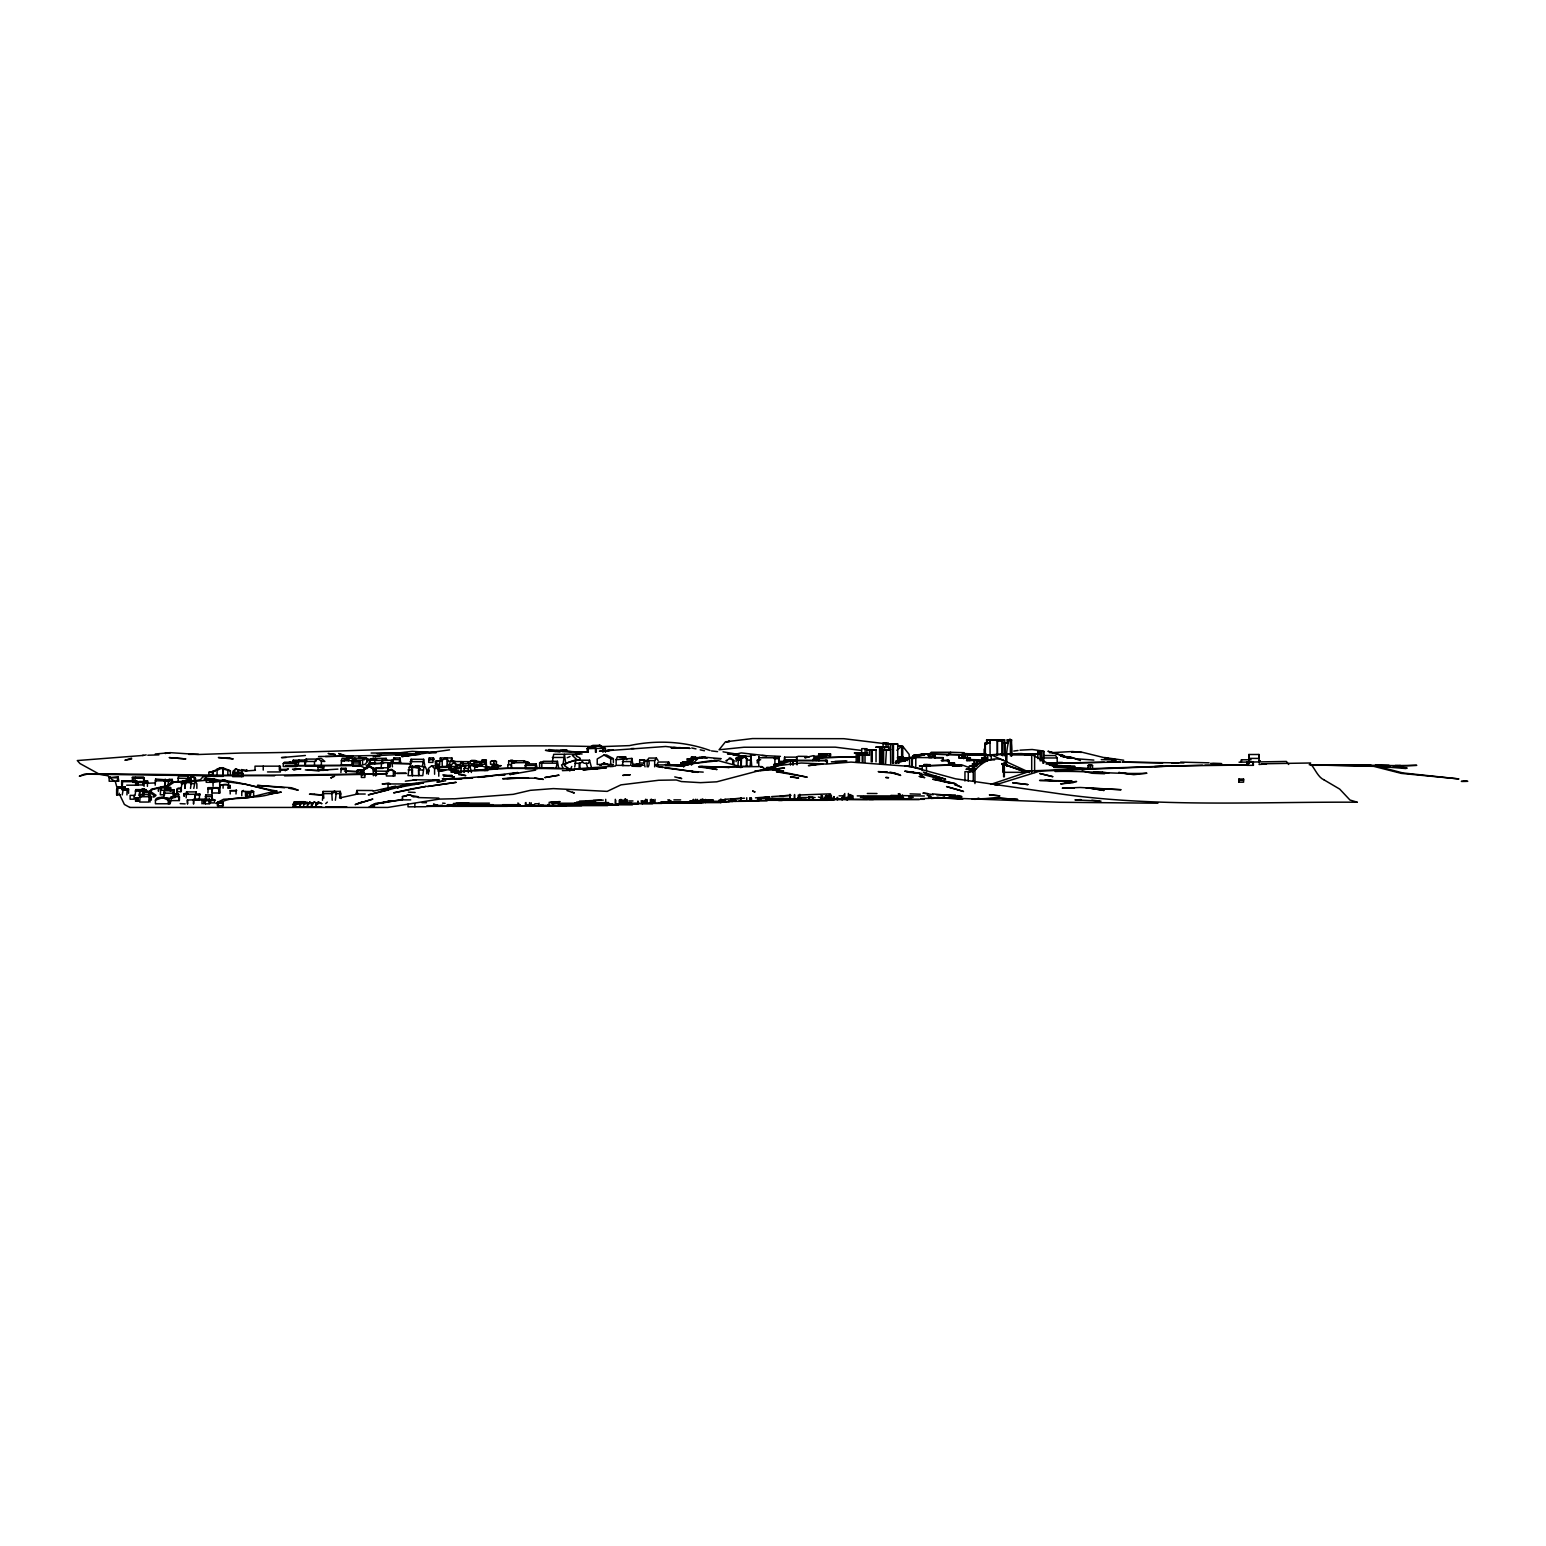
<?xml version="1.0" encoding="UTF-8"?>
<svg xmlns="http://www.w3.org/2000/svg" width="1546" height="1546" viewBox="0 0 1546 1546"><rect width="100%" height="100%" fill="white"/><g stroke="black" fill="none" stroke-linecap="round" stroke-linejoin="round"><path stroke-width="1.5" d="M563.111 764.014L564.445 754.293L553.681 754.332L552.347 761.849M986.715 743.974L986.599 739.819L1003.083 739.742L1002.89 755.859M903.347 759.917L903.424 757.211L898.091 757.211L900.332 759.917M213 781.078L213.058 782.392L221.812 781.097L213 781.078L213.058 786.257M1238.906 779.049L1238.945 782.179L1243.583 782.179L1243.544 779.049L1238.906 779.049L1238.848 782.179M1243.544 779.049L1243.486 780.286L1238.945 780.286M1259.159 763.086L1258.946 754.487L1248.897 754.506L1248.724 763.821M1258.946 754.487L1258.715 758.39M814.201 759.53L814.413 756.265L820.733 756.129M818.588 755.704L818.723 753.752L830.453 753.752L830.589 755.762C825.293 755.936 817.216 751.182 826.588 755.762M830.318 755.704L830.453 753.752M124.994 786.759L124.897 788.093L117.67 788.093L117.767 786.779L124.994 786.759L125.11 788.093M1241.283 762.101L1241.457 759.782L1251.081 759.782M1004.881 763.222C1000.494 762.526 1007.045 764.941 1003.663 763.937L1003.605 776.807M813.428 799.591L808.829 799.591L809.099 796.654M1040.69 760.535L1041.579 751.24L1037.888 751.24M147.392 786.354L147.527 780.865L144.203 780.846L144.049 786.354M122.231 794.934L123.216 789.465L120.086 787.378L116.626 789.291L116.626 794.934L120.375 794.934M180.94 788.228L180.863 791.687L177.21 791.687C174.737 786.798 183.491 786.817 181.017 791.687M134.077 795.32L134.077 799.205L130.115 799.205L130.115 795.359L135.024 795.475L135.893 789.62L146.078 789.639L143.604 790.315L143.778 796.074M123.448 789.929L128.589 789.967L128.434 788.943L122.578 788.866L127.101 788.866L126.946 790.219L122.231 790.219M784.189 760.4L784.595 757.154L796.731 757.154L797.04 764.845M796.325 760.381L796.731 757.154M373.881 771.067L374.248 768.42L382.79 768.401M375.949 770.836L373.34 770.816L376.296 769.966M186.158 797.852L186.525 791.9L196.071 791.9L196.419 794.315M196.071 791.9L195.685 794.277L199.647 793.794L200.033 794.953M168.263 789.774L168.63 787.571L168.263 789.774L164.726 789.774L165.074 787.571L170.562 787.552L171.007 790.953L170.562 789.716L173.964 789.735L174.389 794.779M375.523 771.145L376.103 767.782L388.123 767.782L387.563 771.203L375.523 771.145L375.523 775.744M164.726 794.779L160.32 794.779L160.765 787.61L165.074 787.571L164.726 789.774M170.562 789.716L170.118 790.953L170.562 787.552L160.765 787.61L161.19 790.103M746.699 766.333L746.911 758.815L744.766 756.496L740.998 758.815L740.998 766.333L750.119 766.333L750.931 756.361L738.698 756.342L737.886 766.333M569.836 770.99L571.769 766.468M173.055 796.519L173.5 790.702L164.301 790.702L163.837 798.18L173.055 798.18M741.23 766.333L741.5 758.835L744.766 756.496M168.166 785.213L168.359 779.996L155.605 779.068L155.18 785.213M165.248 785.213L165.461 779.976M207.918 793.001L208.208 787.668L218.701 787.706L219.107 789.368M177.983 781.909L178.505 775.918L188.129 775.937L188.631 778.314L190.815 778.566L190.815 781.909M164.823 785.213L165.248 779.145M188.129 775.937L187.607 781.909L187.665 778.43L192.806 776.363L195.492 778.295L195.492 781.271M372.837 790.508L356.933 790.45L356.102 794.006L365.204 794.026M359.522 763.009L359.928 761.308L353.261 761.308L352.855 766.217L359.522 766.217L359.522 763.009L352.855 762.951M193.366 803.823L193.559 799.185L209.406 799.127L209.734 803.823M348.41 758.216L342.168 758.216L341.376 760.651L344.352 760.671L344.352 758.854L348.855 758.854L348.372 760.709L341.376 760.651L341.376 765.038L353.3 765.038M295.286 803.534L295.769 801.736L302.204 801.756L302.649 803.476M345.686 772.498L345.995 768.304L341.202 768.265L340.893 772.498M211.493 800.557L211.957 794.895L205.715 794.895L205.212 803.823M168.746 780.769L169.132 779.377L172.224 779.397L172.553 780.691L168.746 780.769L168.746 781.774M304.717 765.115L305.161 759.994L298.707 760.072L298.262 765.115M301.721 803.476L302.204 801.756M332.235 800.248L331.772 792.692L335.211 791.397L332.97 792.634M172.224 779.397L171.838 781.774M193.366 800.036L205.212 800.055L205 803.823L208.981 803.823L209.406 799.127M296.465 803.456L296.948 801.756L297.412 803.456M303.828 803.418L304.33 801.698L298.919 801.717L298.436 803.398M736.089 761.618L736.379 757.733L740.495 757.733M439.373 767.415L439.373 764.168L437.537 764.168L437.537 767.415L447.393 767.415L447.741 760.052L446.098 757.946L440.339 757.946L439.18 767.415M344.352 760.671L344.874 758.854M778.894 764.497L779.145 757.83L774.43 757.83M335.366 800.248L336.274 792.712L334.535 791.397L331.559 793.446M339.579 798.045L340.255 791.378L323.133 791.436L322.457 800.248M351.696 765.038L352.469 758.197L347.212 758.216M293.779 806.896L294.262 801.852L299.789 801.814L300.311 803.553M149.382 794.509L148.687 802.045L139.662 802.045L140.357 794.586L149.382 794.509L150.078 802.045M294.977 803.572L295.46 801.988L300.987 801.988L301.528 803.572L300.987 801.988M199.647 793.794L199.241 799.611L195.028 799.611L195.26 794.277L186.158 794.335M293.257 760.188L292.812 761.56L298.262 761.56L298.707 760.188L293.257 760.188L293.624 761.56M390.288 763.048L390.288 766.835L387.93 766.835L387.93 762.951L390.809 762.7L391.602 760.265L381.978 760.284L381.186 766.835M230.199 790.682L236.557 790.624L230.199 790.682L230.199 793.968M144.628 791.204C146.271 788.112 140.357 788.286 141.826 791.204M299.789 801.814L299.248 803.398L298.919 801.717M315.828 761.463L316.64 759.067L306.05 759.105L305.219 765.637L313.703 765.637M241.466 769.599L241.099 770.662L247.109 770.623L241.466 769.599L241.814 770.623M574.726 767.029L575.808 760.207L589.548 760.226L591.364 767.183M374.828 760.361L375.543 758.352L386.133 758.352L385.418 760.439L374.828 760.361L374.828 763.782M236.267 789.813L235.997 793.968M589.548 760.226L588.466 763.318L585.142 763.318M246.394 770.662L246.761 769.637M433.46 757.927L432.841 762.391L428.648 762.391L429.266 757.927L433.46 757.927L434.252 759.666M173.964 789.735L173.519 794.779M222.411 805.795L222.875 801.717L217.87 801.717L217.406 802.992L217.406 805.795L223.339 805.795L222.875 801.717M446.098 757.946L451.896 757.965L450.717 761.25L447.393 761.25M1006.775 766.178C1004.359 755.163 1011.722 717.711 1011.683 755.936M633.048 765.386L631.85 758.41L616.139 759.685L616.139 765.367L623.85 765.367M630.671 765.386L631.85 758.41M332.235 793.6L322.457 793.581M622.362 765.386L623.54 758.487M370.267 760.168L370.847 758.661L376.161 758.719L375.562 760.226L370.267 760.168L370.267 762.854L375.562 762.854M144.242 791.301L143.778 792.48L149.15 792.46L149.614 791.281L144.242 791.301L144.667 792.499M212.44 774.778L212.846 771.415L208.865 772.324L208.865 774.778L213.193 774.778L212.846 771.415M1246.791 762.236L1253.188 761.656L1253.439 765.328L1246.791 765.328L1246.791 762.236L1253.439 762.236M1253.188 761.656L1252.936 765.328M418.695 769.715L418.695 775.628L418.541 769.985L419.913 768.497L417.497 765.695L411.526 768.459L412.511 775.628M616.139 759.685L617.356 756.806L625.589 756.767L623.927 759.511M205.212 800.055C198.893 800.171 205.657 799.166 203.338 803.823M482.275 766.043L474.699 766.777L474.699 770.584L487.724 770.584L486.333 764.284L476.091 764.265L474.699 766.777L477.308 766.816L481.057 764.265L482.275 766.043L479.685 764.265L477.308 766.816M425.479 767.241L417.497 765.695L409.246 767.241L408.028 775.628L422.773 775.628L423.913 767.299L425.479 767.241L426.696 770.024L426.696 773.754M364.199 759.975L363.407 758.197L354.962 758.197L354.131 760.13L362.576 760.13L363.407 758.197L366.731 758.274L366.731 761.888M399.216 762.68L399.95 757.965L393.998 757.907L393.244 759.55L393.244 762.68L400.685 762.68L399.95 757.965M410.057 767.222L411.101 759.279L423.623 759.299L424.744 765.347M448.746 768.42L450.176 761.502L461.442 761.579L462.872 764.632M422.56 765.367L423.623 759.299M461.442 761.579L460.032 764.555L456.07 764.69L453.674 762.642L451.432 764.69L451.432 768.401M468.322 761.656L467.336 763.724L461.365 763.627L462.331 761.637L468.322 761.656L469.308 767.454M690.154 760.033L690.907 758.468L691.738 759.917M668.664 762.004L667.234 764.922L656.799 764.941L658.229 762.043L668.664 762.004L670.056 764.806M335.366 793.6L339.579 793.62M460.437 768.227L461.21 766.681L460.94 772.498M456.592 768.42L464.167 765.579L469.829 765.618L468.303 768.478L464.071 768.459L465.597 766.719L464.167 765.579L458.138 765.541L456.592 768.42L461.056 768.381M193.791 788.402L195.221 780.923L182.525 780.943L181.095 788.402M484.942 770.584L486.333 764.284M185.945 780.305L184.824 788.402L185.945 780.305L191.627 780.305L190.506 783.667L193.791 783.687M447.644 766.661L454.93 766.507L453.558 769.038L449.847 768.98M190.506 788.402L191.627 780.305M232.654 773.734L233.427 772.343L242.316 772.382L243.109 776.633L232.654 776.633L232.654 773.734L243.109 773.444M436.03 767.106L450.253 767.106L448.746 769.811L437.905 769.811M412.376 775.628L412.511 769.695M242.316 772.382L241.543 776.633M1003.083 743.124L1008.301 743.143L1004.745 743.182L1004.765 755.202M647.136 766.855L647.136 760.593L648.856 758.042L656.374 758.062L658.113 760.555M1309.926 763.975C1313.52 765.115 1317.289 777.155 1323.878 779.764M654.673 766.855L654.673 760.593L656.374 758.062M891.675 744.496L843.826 738.698L752.419 738.563L725.48 741.809L719.064 749.771L743.974 747.24L835.323 747.162L861.354 750.428M964.627 753.559L976.434 754.1M535.013 768.652L536.133 763.859L537.274 768.652L525.234 768.652L525.234 765.444L526.355 763.879L536.133 763.859M556.116 768.072L557.449 761.308L558.647 768.072M219.339 803.108C235.591 793.774 260.23 801.099 277.198 791.108C256.559 787.726 236.828 780.517 215.512 780.054M568.387 768.691L541.796 768.188L541.815 763.125L543.187 761.289L557.449 761.308M117.187 781.232L118.018 776.71L118.849 781.232L109.167 781.232L109.167 777.735L118.018 776.71M135.662 781.464L122.192 781.445L135.662 781.464L135.662 785.194M458.002 773.193L458.408 770.41L458.776 773.193L455.123 773.193L455.123 770.894L458.408 770.41M539.612 762.932L543.38 761.946L539.612 762.932L539.612 768.072L553.739 768.072M648.257 766.855C652.257 758.139 641.764 758.236 645.049 766.855M1038.97 751.221L1038.97 754.293L1038.912 751.221L1041.579 751.24L1038.912 754.293L1012.07 753.888L1040.149 753.772L1040.149 760.903M139.546 795.572L139.99 790.315L138.985 795.572M283.266 763.492L284.483 762.217L296.542 762.217L296.542 766.507L283.266 766.507L283.266 763.492L295.325 763.492L296.542 762.217M485.135 763.241L485.792 759.898L486.449 763.241M691.333 765.135L699.352 757.134L705.208 757.096M690.791 761.772L688.047 764.806L690.038 764.246L690.038 762.159L686.405 762.159L686.269 764.748M947.041 755.723L950.577 752.264L964.182 752.689L961.013 754.989M523.746 760.729L525.833 762.661L528.925 762.584L523.746 760.729L516.499 760.825L514.567 762.719L511.475 762.796L511.475 767.956L511.34 764.69L507.822 764.69L507.822 767.956M686.926 762.371L685.632 762.816L689.052 761.946L689.091 759.608L693.052 759.588L690.811 761.772L684.627 761.753L689.091 761.734M695.507 757.269L693.748 758.989L695.507 758.931L695.507 757.269L691.391 757.211L691.391 758.893L687.197 758.931L687.216 763.473M927.832 755.627L931.272 752.264L950.577 752.264M233.272 774.044L233.272 771.145L235.552 768.922L239.804 770.488L235.552 768.922M693.632 759.028L689.787 758.97M250.336 795.765L251.438 790.489L253.621 791.494L253.621 795.765M481.656 763.241L482.313 759.936L485.792 759.898M293.102 804.152L299.248 802.992L293.102 804.152L293.102 806.896L321.742 806.915M325.723 803.591L327.346 802.123M412.453 765.695L409.246 767.241M948.336 754.989L950.925 752.709M303.75 806.915L303.673 803.688L305.451 802.2L309.084 803.669L305.451 802.2M1003.025 739.761L1001.808 740.766L989.981 739.858L990.097 742.872L985.111 742.911L984.821 758.912M314.128 802.026L317.761 803.669L314.128 802.026L312.176 803.707L312.176 806.915M317.896 758.526L314.495 761.405L314.495 765.637L321.375 765.637L321.375 761.27L317.896 758.526L321.375 758.448L324.834 761.444L321.375 761.27M213.831 779.474L216.343 779.551L209.386 779.435L214.372 779.01M896.893 750.312L901.647 746.312L901.647 757.965M977.265 765.405L977.265 760.883L987.024 760.883L987.024 759.608L981.903 760.98L970.714 770.333L974.946 770.352C982.135 762.081 992.088 756.226 1003.47 760.168M138.985 791.204L143.585 790.335M316.35 806.915L316.35 803.591L318.244 802.045L321.742 803.611L318.244 802.045M307.325 802.161L305.49 803.669L301.702 802.335L299.963 803.688L299.963 806.915L300.098 803.166L295.827 804.21L295.827 806.915M442.311 767.415L442.117 760.072L447.238 757.946M438.774 776.189L438.774 768.439L435.759 765.85L431.585 765.85L428.397 768.439L428.397 774.237M733.828 764.497L733.828 760.787L730.698 758.062L725.905 760.748L727.007 760.961M363.291 772.942L365.204 773.734L361.474 773.812L361.358 777.445L364.856 777.445L364.972 773.812M309.625 802.123L313.258 803.669L309.625 802.123L307.712 803.63L307.712 806.915M332.719 792.808L334.535 791.397L332.68 792.654M470.158 761.347L476.69 761.057L470.158 761.347L470.158 763.801L474.139 763.801M974.328 770.952L968.917 771.667L973.265 771.686L974.946 769.251L974.946 783.59M820.25 756.149C833.062 757.869 807.514 758.255 820.482 756.149L826.511 756.245M143.256 784.943L143.739 777.406L132.357 777.406L132.357 780.769M206.217 779.532L212.826 779.01L213.387 782.295L206.217 782.295L206.217 779.532L212.826 779.01M301.644 803.688L303.576 802.316L305.354 803.688L303.673 803.688M1004.881 762.932L1003.663 764.226L1005.093 764.362M134.367 782.469L135.488 777.406L143.739 777.406M144.203 780.846L144.377 782.353L144.222 777.754L134.367 778.198M288 763.048L290.358 762.023L292.02 763.028M288.928 763.028L290.358 762.023M363.155 769.695L368.296 766.159L374.886 769.676L369.919 766.178L363.155 769.695L363.155 773.734M188.709 778.237L192.806 776.363M386.384 771.763L391.66 769.328L395.022 771.898L395.022 775.976L386.384 775.976L386.384 771.763L388.046 771.763M760.864 767.202L762.796 767.048L764.439 769.367M362.924 774.198L364.972 774.643L361.358 774.778L363.059 774.121M435.431 764.652L435.431 761.405L440.262 760.69M177.017 793.195C172.089 796.731 177.539 791.108 178.718 794.47L178.718 797.775M178.718 794.47L176.843 793.272L174.795 794.47M158.484 788.789C164.61 786.141 156.687 788.151 158.484 791.32M587.248 752.245L587.248 748.65L592.814 745.404L600.003 745.365L605.414 748.496L605.414 752.245M978.85 798.103L975.507 799.089M613.395 762.526L613.395 758.661L606.65 754.989L603.945 755.047L597.22 758.951L597.22 764.458L613.395 764.458M241.756 795.765L241.756 791.455L243.553 790.431M288.445 768.749L285.102 770.662L287.73 769.309L279.691 769.502M221.02 781.464C223.861 776.092 234.625 787.049 224.054 779.744L219.706 782.353L219.667 786.238M603.81 763.048L609.259 765.019L603.81 763.048L599.887 765.251L601.355 765.173M137.71 797.949L137.71 801.253L135.546 801.253L135.546 797.987L138.212 797.659L138.212 801.253M493.155 761.424L496.44 761.482L496.44 764.265L490.546 764.265L490.546 761.424L494.681 760.593M450.157 770.43L456.495 769.522L456.495 773.039M363.523 772.749L361.474 773.812M1007.219 743.104L1007.219 739.896L1011.683 739.993M116.626 789.291L120.395 787.397L123.448 789.446L120.395 787.397M216.962 769.27L219.918 767.782L223.184 769.096L223.184 776.363L212.71 776.363L212.71 771.609L217.078 769.29L217.078 776.363M332.661 776.981L330.747 778.005L334.574 776.305M906.884 758.294L908.004 758.332L904.468 758.294L904.468 761.289L902.593 761.212L905.299 761.212M246.085 793.349L249.853 793.349L249.853 796.577L246.085 796.577L246.085 793.349L249.853 793.349M247.862 793.349L248.848 792.847M995.837 784.44L998.272 784.382L994.31 784.46L996.822 783.957M387.93 762.951L390.809 762.7M1088.094 768.13L1088.094 765.521L1091.07 765.135L1092.539 765.521L1092.539 768.13M460.437 766.719L465.597 765.579M680.897 766.256L680.897 762.912L684.975 762.854L682.714 762.004M898.439 761.173L899.559 761.115L896.042 761.134L896.042 763.28M683.351 762.004L680.897 762.912M135.546 797.987L138.212 797.659M579.19 768.903L579.19 763.28L582.977 762.023M217.174 770.295L222.663 767.705L230.373 770.797L230.373 774.507M437.905 771.067L445.673 770.198L439.431 771.377M945.147 797.446L941.553 798.045L944.181 796.789M169.287 803.765L169.287 800.673L170.814 800.673L170.176 803.765L155.431 803.765L155.431 800.171C156.243 794.489 173.384 799.108 168.224 800.19L161.847 797.234M990.097 756.245L989.981 739.858L1002.89 739.819M372.103 805.002L375.697 803.379L402.308 799.862M163.625 797.253L155.431 800.171M508.673 761.019L514.605 760.903L508.673 761.019L508.673 764.555M567.189 757.753L570.049 756.516M898.091 757.211L903.424 757.211M997.383 740.766L997.383 755.182L997.383 740.766L1001.808 740.766L1001.808 755.182M472.535 778.198L442.311 778.817L461.79 778.855M976.009 754.699L985.362 754.506L985.362 742.872L987.392 742.776L987.392 739.819M881.954 750.254L890.689 749.597L880.621 749.655L880.621 763.666L880.389 746.911L888.718 746.95L888.718 749.597M788.344 761.482L788.344 760.477L770.584 767.55L766.642 767.57L766.642 769.56M415.082 783.957L416.28 783.474M388.046 790.238L388.046 783.957L390.326 783.957M397.747 787.88L404.376 785.213L397.457 787.61L423.507 782.894L414.193 784.421M214.43 800.248L214.43 802.915L210.7 802.915L210.7 800.229L215.242 800.132L212.614 799.475M477.637 761.56L474.255 762.893L484.053 761.56L485.521 762.526L477.637 761.56L484.053 761.56M357.532 803.669L355.136 804.596L372.837 799.089L357.532 803.669L361.822 802.007M516.499 760.825L511.475 762.796L528.925 762.584M603.056 748.515L605.414 748.496L596.273 748.399L593.239 746.95L587.248 748.65L600.003 745.365L602.94 748.457L602.94 752.245M187.684 793.716L184.051 793.697L188.052 793.697L184.051 793.697L184.051 796.248M913.879 757.869L908.449 758.506L924.064 754.081L924.064 755.24M766.487 769.116L769.753 767.879M213.425 799.398L210.7 800.229M219.261 789.059L218.701 787.706L215.551 787.687L219.261 789.059L219.261 793.001L211.783 793.001L211.783 788.962L216.015 787.648M410.714 799.862L402.424 799.862L402.424 796.557L410.134 794.76L413.169 796.866L418.483 796.789L407.294 794.779M492.266 765.753L500.923 765.695L492.266 765.753L492.266 768.517M990.097 742.872L987.295 742.814L987.295 739.819L990.213 739.761M691.391 757.211L707.024 758.255M558.067 803.031L557.004 803.591L558.473 803.843M588.369 752.129L561.932 751.414L588.33 752.11L588.079 748.65L593.239 746.95M733.809 754.622L741.23 752.921L766.565 755.781M882.921 746.853L875.654 747.24L880.389 746.911M905.415 760.671L900.023 761.25L907.347 758.912L907.347 760.632M908.932 759.202L896.757 763.125M972.473 769.328L975.7 769.058L965.979 769.29L972.473 769.328L972.473 771.667M241.756 791.455L250.336 791.533M895.057 762.893L898.883 761.676L898.883 763.338M131.623 758.178L124.917 760.284L131.623 759.028M375.465 804.171L377.611 803.514M996.049 784.692L1039.975 771.087L1175.25 765.927L1246.54 765.019M344.352 758.854L348.855 758.854M724.185 800.132L722.678 800.055M912.758 758.023L926.479 754.081L962.733 754.796L962.733 757.753L958.81 757.791L958.81 754.95M1089.543 765.096L1088.094 765.521L1092.539 765.521L1089.543 765.096L1091.07 765.135M773.638 767.512L792.576 760.052L797.06 761.019L784.498 760.303L784.498 761.444L779.551 761.598L785.677 761.579L780.749 762.101L780.749 764.246L774.217 764.265L774.217 767.57L766.642 767.57M990.773 784.382L1029.926 771.222M364.779 767.918L367.755 767.125L364.779 769.174L364.779 767.918L367.967 767.125M340.313 797.794L355.851 794.412M394.829 786.721L381.186 790.335L407.487 784.247L438.813 780.092M386.461 790.335L368.277 794.876L403.197 786.083M587.248 748.65L600.003 745.365M941.553 798.045L962.829 798.973L936.779 797.523L1059.648 802.258L1157.896 803.205M443.2 766.526L439.586 767.454L445.615 766.526M374.403 769.676L370.654 767.164L373.668 768.033M964.955 754.583C965.342 761.386 963.061 751.704 967.796 754.506L986.696 754.448M983.372 760.787L977.265 760.883M813.409 755.646L804.809 757.753L809.118 756.999M370.441 805.698L377.282 804.036M381.862 802.915L391.003 800.693L373.301 804.732L377.707 803.881M301.644 803.166L295.827 804.21M389.611 764.13L387.988 763.917L389.611 764.13L389.611 766.835M373.069 791.185L395.776 786.122M976.55 766.41L969.187 766.275L974.985 766.178M233.272 771.145L235.05 770.778M318.07 767.029L323.752 766.971L323.752 770.333L318.07 770.333L318.07 767.029L321.761 766.507M831.342 761.792L845.933 761.521M223.03 785.059C215.107 786.624 232.364 781.078 228.054 788.189M402.714 756.419L449.557 749.868M373.069 756.96L381.186 755.356L416.106 753.888M442.639 781.001L436.9 782.121L445.75 780.749M382.133 803.05L402.946 799.263M378.326 755.897L381.186 755.356L325.491 756.535M405.342 781.174L416.338 779.802L439.296 780.034M896.042 761.134L898.728 760.651M268.83 794.315L281.275 792.112L271.458 793.6M212.71 771.609L215.338 771.164M1005.093 764.072L1003.006 764.226L1003.006 772.324L1026.447 772.324L1004.359 764.091L1001.731 764.458M613.318 750.061L599.462 751.221L665.669 746.486L677.399 747.8L671.293 748.013M1101.254 759.608L1113.197 759.917M658.113 764.594L655.137 765.077L657.514 765.077M299.19 768.845L293.45 769.753L300.871 768.864L292.503 769.212M972.473 768.671L972.473 763.84L979.488 763.376M1161.568 766.333L1162.747 766.256L1092.732 768.594L1061.039 767.009L1066.508 766.623M929.513 797.234L931.175 796.982M179.394 800.577L179.394 796.77L178.969 800.577L171.046 800.577L171.49 796.692M402.714 756.129L416.338 754.1L401.747 756.554L419.681 754.371M142.367 755.453L146.194 754.892M757.289 763.106L757.289 760.245L760.671 759.743M964.762 754.622L985.111 754.603M588.214 769.232L582.958 769.966L606.399 767.86L590.495 769.058M639.658 760.13L644.759 760.13L639.658 760.13L639.658 763.048L643.909 763.048L643.909 760.11M1013.751 751.066L1018.06 750.467M442.117 760.072L442.311 761.231L439.18 761.231M816.056 764.652L808.403 765.618L822.743 764.111M826.221 798.374L822.279 798.741M969.149 767.512L961.38 764.748L919.368 765.927L930.016 765.734L930.016 764.613L923.948 764.613L923.948 765.792M605.433 750.892L609.974 750.351L607.114 750.486M772.807 798.586L768.459 798.973M223.184 769.096L230.373 770.797M760.342 770.758L784.498 768.033L754.854 770.952M825.835 798.47L820.482 798.644M1060.981 766.545L1070.025 766.468M455.297 778.952L504.788 774.585M588.079 748.65L596.273 748.399L596.273 752.245M726.581 741.964L729.441 741.694L728.92 740.843M535.631 770.121L509.813 774.585L517.697 772.536L478.255 777.329L491.667 776.053M406.115 796.171L402.424 796.557M377.282 753.752L406.192 752.728M211.783 788.962L212.189 793.001M498.392 775.416L505.098 774.778M362.054 773.232L362.054 769.966L363.948 769.947L363.948 773.232L357.281 773.232L357.281 770.275L362.228 769.966L362.228 773.232M155.276 753.984L170.35 752.67L198.313 754.506L242.336 752.999C358.923 752.361 475.472 743.375 592.331 746.544M453.326 803.495L468.902 803.147M151.315 796.731L148.261 794.76L151.315 796.731L151.315 800.152M790.45 765.115L790.45 760.516L827.323 760.439L827.323 763.357M594.398 801.64L579.479 802.045M768.884 796.905L759.743 798.18L788.653 798.548M636.276 764.246L638.904 764.033L633.647 764.323M389.553 783.32L382.152 783.938L388.606 783.416M615.482 766.024L566.938 769.483M769.676 796.75L755.453 797.852M689.052 761.946L689.787 759.569L693.632 759.55M595.539 801.62L576.503 802.2M771.667 796.596L790.006 795.378M1001.731 763.55L1023.471 771.435M245.176 771.029L255.457 770.275M448.842 806.297L426.619 806.355L442.639 805.253M129.883 807.437L387.814 807.437L439.335 799.089L452.765 798.78A4.87 4.851 -90 0 1 454.002 798.857L513.233 794.335L530.336 790.335L553.352 788.595L607.172 791.378L620.951 784.866L658.654 780.266L676.278 779.976L681.342 781.561L700.531 782.663L716.764 781.812L778.334 765.599L801.215 763.009L826.163 764.072L850.996 762.081L910.304 766.449L955.544 778.817L1059.512 793.794C1157.954 807.746 1258.038 801.659 1357.349 802.219L1349.987 800.036L1339.706 789.098L1324.014 779.86M974.56 760.516C974.482 767.666 972.492 757.424 977.961 760.477L966.598 760.516L967.081 757.714L970.366 757.714L970.366 760.439L966.598 760.516M931.04 798.49L942.983 797.678L920.759 798.702M824.443 753.752L826.878 754.854L824.578 753.752L818.858 755.781L818.723 753.752M363.948 769.947L357.281 770.275M395.602 755.182L411.081 754.216L402.231 753.965L418.85 754.332M460.418 804.848L459.104 804.674M724.61 799.301L744.554 798.18M404.859 752.689L396.259 753.211L412.28 751.356L428.049 752.284L415.623 752.052M337.917 769.116L324.776 769.966L327.636 770.333L320.003 769.29M689.787 761.888L686.54 762.043M506.933 778.585L524.384 778.005L502.643 778.72L518.896 777.87L512.441 778.102M1259.024 764.478L1266.445 764.014M642.498 765.135L631.483 765.753L643.213 765.251M854.552 753.134C870.881 752.709 845.411 753.443 858.165 752.767L858.165 762.391M779.319 764.613L783.03 764.188L774.217 764.265M985.208 759.53L985.208 755.008L1021.172 753.559L1031.704 754.506L1055.126 767.28M730.968 798.992L740.573 798.451M305.412 755.492L281.507 757.598L286.165 757.482M387.176 773.58L365.107 774.314M827.323 760.439L825.062 760.574L826.646 760.593L826.646 763.357M560.038 750.583L566.938 750.216L556.077 750.602M444.746 757.946L447.741 760.052M191.994 781.522L210.778 779.899M687.236 758.931L688.704 758.854M954.539 765.83L952.336 765.946L954.017 766.024L954.017 763.144L948.529 763.202L948.529 760.497L946.828 760.477L949.089 760.477L949.089 763.164L954.539 763.144L954.539 765.83L959.95 765.85L955.757 766.024M559.478 801.659L551.864 802.142L554.57 802.818M780.344 795.939L791.011 795.378M560.193 750.564L566.938 750.216M184.051 781.754L174.099 782.199L169.036 785.6L152.107 789.6L150.87 791.745L156.011 795.262L154.542 796.808L152.957 796.944L154.194 795.417L149.034 792.19L151.257 789.252L167.335 785.6L171.645 781.87L194.139 780.904L200.458 779.706L202.661 777.058L207.976 775.802L87.117 774.179L79.348 776.169L84.489 774.121L112.916 773.908L274.589 775.802M632.681 765.231L642.247 764.748M712.725 800.055L689.613 800.944M985.189 749.076L984.145 749.134L984.145 756.226M683.641 767.087L683.641 764.806L688.047 764.806M550.357 802.045L560.096 801.64M603.288 800.113L579.479 801.099M591.674 803.147L574.783 803.34M769.348 799.185L772.826 799.243M1080.983 799.611L1074.953 799.9L1099.09 801.002M1003.354 754.332L1006.755 754.177L1006.775 761.965M333.878 791.397L336.274 792.712M974.54 799.34L997.982 798.065L1017.577 799.437L997.982 798.065L972.163 799.147M143.488 755.414L77.3 760.555L79.967 763.55L99.35 774.198L107.853 775.802L111.061 778.72M147.817 755.221L158.89 754.873M610.303 766.487L613.163 766.487M562.396 770.642L574.358 770.121L566.706 769.096M435.759 768.304L437.847 768.207L439.122 770.488M830.492 793.832L798.316 795.05L798.277 798.799M985.208 755.008L1018.563 753.694L1034.622 755.279L1034.622 772.498M135.082 790.992L139.546 790.818M590.591 803.166L574.107 803.495M671.408 747.858L680.491 747.588M797.871 756.303L807.205 756.4M641.049 765.966L632.932 766.275L640.585 766.449M1250.907 762.043L1286.407 761.444L1288.688 764.478M866.823 752.747L867.074 748.728L861.74 748.65L861.663 752.786L867.48 752.747L867.48 755.24L863.828 755.26L863.828 752.805L867.48 752.747M145.247 783.32L155.044 782.952M834.937 761.386L846.879 760.941M770.584 767.55L775.512 767.473M690.695 800.983L713.402 800.036M141.981 789.175L144.628 789.272M593.258 800.422L601.143 800.132M426.619 806.355L441.673 806.065M320.37 766.545L323.752 766.971M494.913 764.864L497.986 764.768M1043.724 763.222L1043.724 751.221L1042.874 763.222M452.456 772.266L507.185 768.246L541.796 768.188M775.512 764.69L780.363 764.671L774.16 764.497M433.073 780.15L437.847 779.996M718.948 800.21L723.103 800.055M219.918 767.782L222.663 767.705M780.749 762.101L785.677 762.062M1001.325 754.39L1004.127 754.293M450.93 772.13L497.368 768.555L486.352 767.145M1038.564 751.24L1039.569 751.221M857.991 756.728L814.336 757.907L857.489 756.767M1000.146 754.409L1002.214 754.351M961.805 766.275L958.037 764.941L926.402 765.734L930.016 765.734M1062.141 766.526L1070.334 766.468M1261.42 763.801L1310.66 762.99M1005.209 764.999L1026.447 771.802M599.906 746.679L629.473 745.616C655.427 740.012 684.047 741.017 710.02 750.486M744.863 756.593L745.945 756.574M859.074 762.294L859.074 755.279L862.977 755.221L862.977 762.255M386.829 773.734L214.933 775.86L206.971 776.788L204.13 779.126L213.193 779.957M381.901 763.318L368.624 763.763L370.827 759.453L365.262 759.028M1046.99 763.144L1120.193 762.101M406.849 752.979L371.156 753.037M603.945 755.047L610.689 758.719L613.395 758.661M285.102 769.966L279.362 770.101L279.324 766.159M909.57 766.487L909.57 757.521L915.792 757.598L915.792 766.526M783.03 764.188L779.319 764.207M187.414 803.823L187.414 799.997L193.733 799.862L193.733 803.823M886.36 743.955L893.202 743.877M880.621 749.655L883.616 749.636L883.616 763.801M284.522 775.86L362.981 774.391M177.983 778.179L190.815 778.566M994.31 784.46L998.272 784.382M510.567 760.226L512.596 760.188M692.801 759.608L692.801 761.753L690.038 762.159M1202.556 765.212L1154.649 766.545M219.01 803.302L215.783 803.36L223.513 799.263L247.824 797.91L273.951 791.359L245.969 784.363L215.223 780.131M188.747 754.39L198.39 754.293M885.317 742.93L885.317 744.013L897.724 744.051L897.724 760.903M964.743 757.289L963.989 757.308M948.529 760.497L941.417 760.574M740.032 766.623L724.726 766.893L729.268 767.512L699.623 766.256M405.844 773.213L394.752 773.309M1024.051 771.106L1087.379 768.845L1053.696 767.396M418.019 797.562L438.813 798.103M936.528 794.837L955.428 794.973M645.049 760.845L648.257 760.787M301.702 802.335L303.576 802.316M316.35 803.591L318.205 803.572M318.553 756.516L352.99 756.052M565.507 754.177L582.108 753.965M859.074 755.279L869.47 755.221L869.47 749.829L871.229 749.81L871.229 761.811M714.117 758.777L721.132 758.68L702.135 756.98M928.76 756.091L935.311 757.637L935.311 756.071L928.76 756.091L928.76 757.579L931.716 757.637M932.373 756.11L935.311 756.071M737.886 760.226L741.23 760.168M746.699 760.091L750.119 760.052M904.468 758.294L910.053 758.294M443.586 775.667L452.205 775.532L443.586 775.628L454.35 776.942L442.871 774.855M1053.87 767.029L1060.672 766.275L1049.367 765.212M1022.08 771.222L1029.887 771.183M685.284 765.135L665.437 764.574L680.491 765.985M783.667 798.528L765.695 799.089M458.312 804.867L466.042 804.925M867.48 755.24L869.47 755.221M793.697 760.381L788.247 760.439L797.176 760.361L785.02 760.477L784.595 757.154M1068.595 766.623L1075.088 766.43L1049.599 764.961M164.726 788.711L168.263 788.673M205 800.693L208.981 800.654M1035.743 753.752L1040.149 753.772M448.746 764.71L451.432 764.69M948.529 763.202L954.017 763.144M1398.647 765.657L1340.266 764.845L1376.404 766.024L1402.744 772.923L1458.922 778.933L1401.43 773.406L1373.718 766.352L1312.825 764.941M163.973 781.02L168.804 780.981L168.359 779.996M139.662 796.77L148.687 796.692M489.444 803.147L456.128 803.166M912.952 758.526L912.952 755.82L918.459 755.26L913.763 755.221L913.763 758.584M962.733 757.753L970.366 757.714M958.81 757.791L969.381 757.733L969.381 760.477M1120.309 762.139L1107.322 762.101M1209.069 762.816L1180.622 762.12M1247.989 765.231L1204.914 765.212M396.878 773.483L406.482 773.425M250.742 791.513L253.621 791.494M897.724 744.051L893.453 744.07L893.453 763.318M876.041 761.811L876.041 749.791L872.253 749.81L872.253 761.811M854.552 752.844L858.764 753.115M912.952 757.83L905.299 757.849L910.053 757.888M904.468 760.555L896.796 760.593L901.569 760.748M417.497 765.695L418.579 765.695M590.823 768.922L597.104 768.903M1312.67 765.289L1371.012 765.154L1336.44 765.154M230.354 785.542L228.306 785.542L228.306 788.189L230.354 788.189L230.141 785.542M207.918 788.943L212.189 788.924M1074.238 788.131L1062.276 788.189L1080.21 787.474L1121.082 789.716L1086.181 788.074M986.425 757.946L981.942 757.965L981.942 762.12M435.431 761.405L439.103 761.405M969.149 759.511L983.488 759.956M381.186 762.719L388.452 762.7L388.452 766.835M1061.967 763.164L1104.385 762.236M1061.928 763.28L1048.033 763.26M525.234 765.444L535.013 765.405M438.735 767.473L441.364 767.454M699.082 766.835L761.811 766.603M969.4 771.667L969.4 769.27L974.946 769.251M144.049 782.315L147.392 782.315M493.193 804.693L464.824 804.693M520.016 804.693L502.624 804.693M984.821 754.622L967.294 754.641L967.294 758.931M1043.84 755.55L1055.57 755.53L1057.174 757.965L1057.174 764.014L1046.043 764.014M552.347 757.482L563.111 757.463M934.171 757.656L943.273 757.675L943.273 760.535L941.417 760.516L949.089 760.477M1248.859 762.062L1239.042 762.178M923.948 764.613L927.561 764.613L927.561 765.734M578.61 768.961L582.282 768.942M121.651 780.827L137.439 781.406L136.724 785.194L136.724 780.827L121.651 780.827L121.651 785.194M1001.808 739.819L1004.745 739.761L1004.707 755.839M1004.765 743.143L1008.301 743.143M885.317 744.013L888.274 744.051L888.274 742.93L883.095 742.93L883.095 746.911L888.718 746.95M877.336 746.853L879.307 746.892M631.483 748.515L634.131 748.515M868.272 749.771L874.418 749.771M1043.724 751.221L1037.675 751.24L1037.946 758.68M858.165 752.767L857.759 762.391M857.953 753.057L863.828 752.805M962.849 754.081L986.309 754.409M985.71 754.564L963.738 754.004L963.738 758.738M913.763 755.221L924.064 754.081M1057.174 757.965L1042.255 757.965M736.089 758.757L740.186 758.757M743.8 756.496L746.911 758.815M774.16 758.719L778.894 758.719M901.936 758.873L904.719 758.931M904.739 758.757L903.173 758.796L904.854 758.931M428.648 759.666L432.841 759.666M757.289 760.245L758.468 760.245M647.136 760.593L654.673 760.593M816.095 760.574L819.303 760.574L819.303 759.299L812.887 759.299L812.887 760.574L816.095 760.574L816.095 759.299M826.646 760.593L818.278 760.593M305.219 761.463L313.703 761.463M492.072 760.651L496.44 761.482M410.057 761.656L422.56 761.656M622.362 761.579L630.671 761.579M1171.791 762.912L1178.709 762.912M574.726 763.318L579.943 763.318L579.943 768.903M952.336 763.144L954.539 763.144M974.057 763.434L977.787 763.434M1001.673 764.033L1005.847 764.033M479.685 764.265L481.057 764.265M1354.779 765.463L1368.674 765.618M1399.497 765.599L1400.521 765.579L1394.975 765.618L1416.774 765.328L1393.352 766.372L1407.189 768.072L1405.758 768.517L1370.626 765.792L1310.583 764.961M441.963 766.526L446.929 766.526L450.311 769.154M431.585 765.85L434.581 768.439L438.774 768.439M576.465 768.903L582.649 768.903M449.519 769.522L456.495 769.522M969.4 769.27L970.018 771.667L964.955 771.667L964.955 781.001M376.045 770.14L375.949 775.744M429.15 770.14L428.049 770.14L429.15 770.43M455.123 770.894L458.002 770.894M267.516 771.937L280.386 771.937L280.386 766.159L255.013 766.159L255.013 770.101M389.998 769.386L395.022 771.898M132.357 777.406L135.488 777.406M191.53 776.363L195.492 778.295M155.18 780.827L164.823 780.827M191.936 780.943L182.525 780.943L183.588 782.817M188.709 781.271L194.236 781.271L194.236 778.295M142.773 781.619C129.555 783.378 147.237 778.469 142.773 784.943L137.633 784.943M136.647 782.469L143.507 782.469M388.046 783.957L417.362 783.957M223.03 784.692L228.054 784.692M126.675 785.194L135.913 785.194L135.913 781.174M160.32 790.238L170.118 790.238M839.072 795.842L842.802 795.842M857.238 795.9L900.352 795.919M827.535 796.75L831.168 796.75M800.113 797.523L815.109 797.523M860.407 797.35L903.54 797.369M797.794 797.852L801.64 797.852M802.567 797.852L806.162 797.852M881.626 797.639L890.129 797.639M928.566 797.678L932.296 797.678M932.74 797.678L938.866 797.678M765.579 798.799L800.925 798.799M831.864 798.76L842.299 798.76M877.239 798.741L908.777 798.741M832.405 798.915L838.956 798.915M877.838 798.934L863.557 798.934L863.557 796.557M893.704 799.166L899.985 799.166M905.743 799.185L911.811 799.185M843.478 799.205L873.413 799.475M874.823 799.224L924.295 799.301M867.577 799.611L821.042 799.63L821.158 795.32M868.697 799.63L919.271 799.591M783.687 800.132L787.397 800.132M790.566 800.055L832.888 800.152M756.883 800.306L827.786 800.287M728.881 800.77L736.302 800.77M739.104 800.809L759.067 800.673M778.604 800.499L782.237 800.499M628.816 800.944L632.971 800.944M640.933 801.021L644.45 801.021M740.843 801.079L767.087 800.847M691.816 801.272L718.523 801.272M725.19 801.446L746.061 801.272M664.606 801.756L670.462 801.717M730.214 801.504L732.92 801.504M660.934 801.852L691.255 801.852M697.536 801.91L729.248 801.949M662.229 802.393L665.785 802.393M678.868 802.123L725.963 802.219M576.561 802.587L608.718 802.587M627.811 802.606L631.522 802.606M659.62 802.683L721.209 802.606L721.209 799.224M658.673 802.934L702.174 802.838M539.052 803.224L538.337 806.026M553.835 803.224L577.083 803.224M631.039 803.224L643.696 803.224M660.741 803.263L645.223 803.263L645.223 800.036M634.614 803.707L638.305 803.707L638.169 801.292M642.382 803.398L662.017 803.398M534.8 803.785L538.452 803.785M587.828 803.785L612.873 803.785M652.586 803.727L615.192 803.765L615.308 799.301M630.942 804.055L637.087 804.055M558.396 804.384L588.369 804.384M449.886 804.732L454.447 804.77M505.561 804.828L520.248 804.828M531.167 804.828L534.607 804.828M585.277 804.712L632.43 804.848M454.215 805.041L481.695 805.041M482.623 805.041L517.601 805.041M543.593 805.292L539.883 805.292L553.642 805.466L553.642 802.529M582.552 805.176L617.956 805.176M529.447 805.524L533.177 805.524M563.092 805.621L607.675 805.601M505.735 805.795L542.298 805.795M543.458 805.93L581.683 805.659M440.243 806.258L561.546 805.988M562.358 805.988L566.165 805.988M452.437 806.336L507.59 806.316M425.904 806.722L408.009 806.838L408.009 804.017M325.723 806.973L346.845 807.012M369.03 806.973L374.576 806.973M428.938 752.844L436.069 752.844M790.45 760.516L812.887 760.574M383.524 763.376L369.417 763.821L366.17 765.541L367.987 767.705M392.24 763.376L411.139 763.801M590.379 768.922L594.572 768.942M195.028 794.992L199.241 795.011M217.87 801.717L218.334 803.012L223.339 803.012M447.142 804.693L453.345 804.751M1010.949 754.931L1032.226 754.989M909.57 757.521L943.273 757.675M1248.897 754.506L1249.129 758.39L1259.159 758.429M701.865 758.1L695.217 758.429M452.128 760.961L451.896 757.965M1104.598 773.754L1091.92 773.271L1082.123 770.855M426.58 771.686L429.073 771.705M163.837 793.175L173.055 793.214M673.882 799.881L680.665 799.9M217.406 802.992L222.411 803.012M486.449 760.4L482.313 759.936M690.811 762.159L687.081 762.139L687.081 764.768M541.815 763.125L556.116 763.183M690.038 764.246L681.709 764.246L688.047 764.304M683.641 764.806L687.294 764.826M665.669 765.695L683.854 765.772L665.437 764.574M408.028 769.947L412.376 769.966M418.541 769.985L422.773 770.005M109.167 777.735L117.187 777.773M181.095 783.609L184.824 783.629M867.325 793.465L876.988 793.523M205.27 796.577L211.493 796.615M873.104 749.771L876.041 749.791M912.952 755.82L918.459 755.82M691.391 758.893L695.507 758.931M391.505 763.376L410.598 763.569M184.67 782.585L190.351 782.624M1049.579 752.767L1072.557 751.511L1081.408 752.438M1309.211 764.729L1335.261 765.038M481.656 760.535L485.135 760.555M351.696 760.729L348.372 760.709L348.372 758.854M177.365 791.687L177.365 788.808L181.017 788.846M421.923 802.645L426.522 802.683M881.954 749.984L884.756 750.293M861.354 752.825L856.194 752.786L856.194 762.41M962.733 754.796L921.165 753.965M913.338 772.15L907.135 772.092L919.329 773.348L923.387 777.078L919.329 773.348L904.739 771.203L921.474 773.406M171.046 796.75L179.394 796.77M866.823 749.791L869.47 749.829M985.71 754.274L964.298 754.293M1183.907 762.932L1121.99 762.12L1162.65 762.951M453.674 762.642L456.882 764.555L456.882 768.362M368.296 766.159L369.919 766.178M340.893 769.386L345.686 769.444M393.244 759.55L399.216 759.627M298.185 761.482L304.717 761.579M763.492 768.497L767.86 768.691M528.693 778.276L517.214 778.102L535.631 778.198M165.248 780.904L168.166 780.943M1212.644 763.531L1221.321 763.666M1221.688 763.608L1210.576 763.395M987.024 760.883L983.256 760.825L983.256 759.53L987.024 759.608M1059.145 762.7L1062.72 762.603L1057.793 762.449M471.433 760.4L475.414 760.458M622.246 765.56L629.415 765.676M484.942 766.951L481.927 766.024M575.189 768.806L581.992 768.922M1019.973 750.177L1032.168 749.501L1042.197 750.892M1368.345 765.618L1354.876 765.463M890.883 795.398L924.334 796.016M528.693 804.77L527.36 804.712M213.387 779.493L207.686 778.971M421.826 751.955L435.682 752.264M1055.106 771.512C1085.794 770.604 1116.405 774.449 1146.9 773.232L1133.759 774.681L1118.705 772.498L1128.078 773.792M771.396 766.99L775.512 767.26M340.545 793.987L340.951 798.548M961.825 757.231L964.955 757.308M318.901 770.565L307.364 770.082M367.832 759.453L368.914 759.608L365.204 764.207L360.991 765.367L285.508 765.676L359.329 765.483L366.808 768.749M983.488 758.023L981.942 757.965L982.425 762.526M920.372 794.2L910.092 793.89M413.342 767.222L419.913 768.497M344.487 771.106L358.691 771.609M345.782 771.261L357.628 771.686M462.737 765.579L465.597 766.719M887.578 771.995L878.205 771.628L896.139 773.618M972.473 763.84L981.903 763.434L981.903 760.98M548.772 749.559L571.479 751.665M784.498 760.303L788.344 760.477M319.616 770.72L305.316 769.908M208.865 772.324L212.44 772.478M1075.533 752.187L1071.61 752.013L1081.64 752.129L1116.077 760.574L1104.598 757.54L1123.729 760.226M451.335 804.828L448.147 804.693M750.39 755.008L755.008 755.221M761.946 755.53L780.421 756.38M698.579 766.816L717.073 769.522L701.768 766.487M408.453 792.151L415.14 792.46M180.148 803.63L185.172 803.881M463.008 804.77L464.206 804.828M1060.846 756.284L1070.412 756.902L1080.441 760.593M732.862 754.989L736.92 755.221M703.217 772.111L690.772 771.377L697.961 772.362M738.601 754.448L727.586 753.752L738.601 754.448L723.045 751.82M672.375 764.922L685.284 765.714M1068.982 756.806L1070.412 756.902M685.632 762.526L687.004 762.603M685.632 762.816L687.004 762.893M908.565 797.098L912.101 797.33M442.62 803.147L445.093 803.36M1112.965 759.047L1114.879 759.183M1093.834 760.091L1075.745 758.7M761.134 799.05L757.559 798.76M909.145 758.332L909.145 754.39L902.729 746.274L898.361 746.022L901.647 746.312M927.697 793.504L922.904 793.117L933.185 794.702M932.47 793.89L961.883 796.615L957.573 795.514M983.256 759.53L994.58 759.898M1068.015 782.199L1076.615 781.503L1060.614 783.88L1073.272 782.663L1061.329 780.73L1039.569 780.44L1072.074 781.059L1061.329 780.73L1065.793 781.716M476.129 766.12L470.68 765.618M1071.281 758.294L1066.817 757.888L1068.267 757.984M772.536 769.927L783.532 770.99L768.961 769.232M354.981 758.506L338.671 753.52L350.613 758.371M904.603 765.695L920.74 768.613M284.619 787.745L257.37 785.407L291.556 787.745L298.243 790.18L288.909 788.189M1091.862 800.171L1101.003 801.157M129.825 807.437L124.414 804.48L118.868 793.001M555.71 751.453L545.429 750.312L560.019 752.013M486.855 766.816L500.672 768.381L563.208 768.555L561.546 764.903L576.697 759.473L572.329 755.434L580.523 752.921L576.233 755.008L576.503 756.342C589.065 761.096 566.435 759.569 564.348 765.56L569.005 768.71M746.718 756.419L734.524 755.008L742.853 756.864M711.489 750.912L717.557 751.627M936.064 779.648L932.702 779.242L950.887 783.262L937.726 779.841M471.221 765.173L477.927 765.966M898.207 793.91L900.352 794.2M549.043 802.335L556.058 803.92M886.438 749.752L885.587 763.801M1007.219 739.896L1008.301 740.051M458.66 774.623L465.829 775.648L459.838 773.966M927.156 795.417L930.827 796.016M737.384 766.971L741.094 767.55M1061.561 756.033L1066.102 756.825M917.416 772.961L941.553 779.455L925.532 773.85M1077.349 758.989L1068.093 757.211M729.268 758.042L733.828 760.787M664.819 767.898L693.4 771.609L656.354 766.256L662.809 767.512M1241.322 761.965L1241.457 759.782M911.154 796.847L913.261 797.292M691.738 747.974L695.971 748.902M700.203 749.829L704.435 750.757M1064.672 756.632L1061.078 755.839L1063.706 757.018M889.916 772.092L895.83 773.425M893.259 773.155L900.68 775.454L897.801 773.889M363.31 758.352L358.595 757.231L366.731 758.274M674.771 776.904L681.689 778.566L679.312 777.928M826.839 754.854L824.578 753.752L822.105 755.569M517.717 803.128L518.78 803.398M1061.078 754.564L1064.189 755.878L1047.937 751.259L1070.644 758.352M742.331 767.145L718.407 760.69L689.458 763.937L711.315 760.632L716.648 761.25M1033.153 754.892L1034.622 755.279M818.375 797.002L819.651 797.388M934.615 775.821L945.611 779.281L923.387 772.246L927.214 773.618M566.938 790.566L574.358 792.982L572.445 792.248M1026.042 755.144L1023.858 754.332M897.298 757.83L905.647 760.806M898.477 757.83L905.106 760.207M547.748 804.577L551.458 806.065M1029.694 772.498L991.237 754.835L991.237 759.434M667.795 799.9L671.969 801.852L669.263 799.9M443.489 778.314L444.591 778.836M581.779 762.023L584.369 763.318M247.07 792.847L248.056 796.577M289.431 762.043L291.092 763.048M120.086 787.378L123.139 790.103M450.601 770.314L451.934 771.512M416.434 765.695L418.077 767.376M422.387 765.695L423.913 767.299M540.424 762.004L541.332 762.99M111.853 779.474L115.274 781.406L117.979 791.185M623.811 756.786L624.797 757.869L619.502 757.463M109.979 776.71L110.829 777.715M455.529 770.41L455.896 773.193M233.427 772.343L234.219 773.522M586.205 763.202L587.924 768.42M469.829 765.618L471.395 772.498M195.221 780.923L196.864 783.88L196.864 788.402M454.93 766.507L456.399 769.193M462.331 761.637L463.317 763.473M450.253 767.106L451.683 769.792M135.893 789.62L136.705 791.146M393.998 757.907L394.752 759.337M146.078 789.639L147.141 791.765M411.101 759.279L412.222 761.579M187.414 799.997L187.665 803.823M429.266 757.927L430.059 759.666M354.962 758.197L355.754 759.975M1247.023 761.656L1247.293 765.328M381.978 760.284L382.828 762.197M564.445 754.293L565.817 764.014M391.602 760.265L392.452 766.835M440.339 757.946L441.306 760.439M370.847 758.661L371.407 760.13M306.05 759.105L306.978 761.463M625.589 756.767L626.729 759.704M376.161 758.719L376.722 760.207M305.161 759.994L305.721 761.521M375.543 758.352L376.316 760.439M149.614 791.281L150.039 796.074M341.202 768.265L341.55 769.27M386.133 758.352L386.906 760.516M298.707 760.072L299.19 761.444M345.995 768.304L346.343 772.498M779.145 757.83L779.435 762.545M295.46 801.988L296.001 803.572M352.469 758.197L353.3 760.651M140.357 794.586L141.073 796.905M294.262 801.852L294.784 803.553M323.133 791.436L323.848 798.142M298.707 760.188L299.074 761.56M340.255 791.378L340.97 794.006M304.33 801.698L304.775 803.418M736.379 757.733L736.65 758.757M359.928 761.308L360.315 766.217M155.605 779.068L156.03 780.691M295.769 801.736L296.233 803.534M169.132 779.377L169.48 780.73M356.933 790.45L357.764 793.755M205.715 794.895L206.14 800.557M211.957 794.895L212.362 800.557M750.931 756.361L751.762 766.333M738.698 756.342L739.529 760.226M208.208 787.668L208.478 789.001M164.301 790.702L164.726 793.117M173.5 790.702L173.944 796.499M388.123 767.782L388.664 771.01M186.525 791.9L186.892 794.354M147.527 780.865L147.701 782.334M117.767 786.779L117.863 788.093M814.413 756.265L814.626 759.492M1003.586 764.149L1003.605 772.324M1005.847 761.54L1005.828 754.216L1005.847 764.961M1249.129 758.39L1249.129 763.067M1090.297 765.521L1090.297 768.13M1041.695 751.24L1041.579 760.825M1031.704 754.506L1031.704 772.498M1011.548 739.993L1011.548 755.936M1010.388 739.916L1010.388 755.917M1004.359 764.091L1004.359 776.807M987.759 754.931L987.759 759.492M987.237 754.97L987.237 759.492M986.715 739.8L986.715 744.38M976.995 760.535L976.995 763.453M973.265 771.686L973.265 781.001M968.298 771.667L968.202 781.001M967.081 760.497L967.081 757.714L961.767 757.791L961.767 754.873M959.312 754.873L959.312 757.791M958.037 764.941L958.037 766.294M954.5 764.922L954.5 766.314M928.798 796.035L928.798 798.432M926.402 764.613L926.479 770.623M922.208 765.927L922.208 770.584M912.333 757.54L912.333 766.487M911.927 757.54L911.927 766.487M903.289 757.269L903.289 759.917M902.729 746.274L902.729 760.303M902.458 795.011L902.458 797.369M899.328 793.6L899.328 795.919M892.467 744.07L892.467 763.318M890.457 744.09L890.689 763.647M888.061 744.051L888.061 746.931M886.071 742.93L886.071 746.911M884.486 746.989L884.486 749.636M882.708 749.655L882.708 763.685M882.399 746.95L882.399 749.636M881.065 746.931L881.065 763.666M879.597 747.182L879.597 763.608M865.103 748.689L865.103 752.747M865.006 755.221L865.006 762.255M862.243 755.24L862.243 762.275M861.335 752.786L861.335 755.26M860.194 752.786L860.194 755.26M859.441 755.279L859.441 762.294M852.87 795.726L852.87 799.205M852.406 795.726L852.406 799.205M851.865 795.282L851.865 799.205M851.421 795.262L851.421 799.205M850.377 795.108L850.377 799.205M849.875 794.451L849.875 799.205M848.793 794.721L848.793 799.205M848.368 793.446L848.368 799.205M847.672 797.388L847.672 799.765M847.247 797.427L847.247 799.765M846.319 797.35L846.319 799.765M844.773 793.523L844.831 799.205M844 794.489L844 799.205M843.478 795.649L843.749 799.205M842.357 797.465L842.357 799.765M841.894 797.504L841.894 799.765M837.661 797.35L837.661 799.765M837.043 797.485L837.043 799.649M834.106 796.596L834.106 799.63M834.067 797.388L834.067 799.765M833.681 796.596L833.681 799.63M831.98 797.755L831.98 800.152M831.342 795.243L831.342 799.63M830.898 795.243L830.898 799.63M829.758 794.76L829.758 799.63M829.332 794.76L829.332 799.63M828.366 796.016L828.366 799.63M827.96 795.939L827.96 799.63M826.801 795.34L826.801 799.63M825.757 795.572L825.757 799.63M825.216 796.151L825.216 799.63M822.569 795.919L822.569 799.63M822.086 795.688L821.931 799.63M821.68 796.074L821.525 799.63M821.293 797.678L821.293 800.055M812.887 799.591L812.887 797.06L808.829 797.06L808.829 799.591M799.823 794.296L799.823 798.799M794.644 794.528L794.644 798.799M794.393 794.953L794.393 798.799M793.175 760.497L793.175 764.884M792.847 760.516L792.847 764.903M789.987 794.315L789.987 798.799M789.755 794.76L789.755 798.799M774.875 766.275L774.933 756.574L774.99 757.772L758.757 757.753L758.757 766.275M751.511 798.238L751.511 801.079M750.95 797.717L750.95 801.079M749.733 797.717L749.733 801.079M746.737 797.736L746.737 801.079M746.447 758.815L746.447 766.333M741.036 797.736L741.036 801.079M735.142 799.05L735.142 801.446M732.746 760.574L732.746 764.42M725.267 799.398L725.267 802.219M720.533 799.263L720.533 802.606M705.536 799.437L705.536 802.606M703.507 799.437L703.507 802.606M702.464 798.915L702.464 801.272M701.072 799.301L701.072 802.606M697.149 799.301L697.149 802.606M695.449 799.282L695.449 802.606M695.256 799.842L695.256 802.606M693.362 799.34L693.362 802.606L693.188 799.842M655.04 799.417L655.04 803.263M653.475 799.939L653.629 803.263M652.992 799.939L652.992 803.263M652.064 799.649L652.064 803.263M651.504 799.166L651.504 803.263M650.402 799.475L650.402 803.263M646.962 799.495L646.962 803.263M646.518 799.649L646.518 803.263M645.687 799.224L645.687 803.263M642.498 801.195L642.498 803.727M642.092 801.215L642.092 803.727M637.783 801.253L637.783 803.727M626.942 799.533L626.942 803.765M626.517 799.553L626.517 803.765M625.434 798.953L625.434 803.765M625.009 798.953L625.009 803.765M624.024 800.248L624.024 803.765M623.56 800.248L623.56 803.765M622.149 799.804L622.149 803.765M620.893 799.34L620.893 803.765M619.83 799.707L619.83 803.765M619.25 800.268L619.25 803.765M615.752 800.287L615.752 803.765M610.689 758.719L610.689 764.458M605.703 799.321L605.703 802.587M595.461 748.496L595.461 752.245M586.031 800.693L586.031 804.384M552.463 802.548L552.463 805.466M549.023 803.669L549.023 806.065M531.167 802.741L531.167 806.104M529.544 802.587L529.544 806.104M525.949 802.49L525.949 806.104M525.833 762.661L525.833 767.956M525.389 802.78L525.389 806.104M497.851 765.695L497.851 768.517M493.812 761.482L493.812 764.265M474.139 761.444L474.255 766.7M468.303 768.478L468.303 772.498M464.863 766.681L464.863 768.207M464.167 768.401L464.071 772.498M460.805 804.152L460.805 806.316M456.07 764.69L456.07 768.401M454.814 770.43L454.814 773.039M447.2 760.072L447.2 767.415M436.571 760.709L436.571 764.652M434.581 768.439L434.581 774.237M414.869 803.997L414.869 806.838M393.36 771.898L393.36 775.976M388.761 763.879L388.761 766.835M373.475 768.091L373.475 769.212M373.243 769.695L373.34 775.744M364.991 767.898L364.991 769.174M362.576 760.13L362.576 764.168M360.334 769.985L360.334 773.232M322.36 767.029L322.36 770.333M315.79 803.707L315.79 806.915M311.364 803.669L311.364 806.915M307.345 803.707L307.345 806.915M295.325 763.492L295.325 766.507M294.416 802.954L294.416 806.896M263.226 766.159L263.226 770.101M245.485 791.513L245.485 795.765M238.026 770.565L238.026 774.044M228.576 782.276L228.576 786.218M227.842 771.087L227.842 774.604M223.107 784.692L223.088 788.189M222.953 769.096L222.953 776.363M220.228 785.078L220.228 788.189M219.88 789.291L220.131 793.001M219.03 788.827L219.107 793.001M218.334 803.012L218.334 805.795M212.227 779.435L212.227 782.295M210.7 779.339L210.7 782.295M209.831 779.551L209.831 782.295M202.043 800.074L201.966 803.823M195.26 794.277L195.26 799.611M189.907 778.585L189.907 781.909M184.438 793.678L184.438 796.248M174.969 794.373L174.795 797.775M168.224 800.19L168.224 803.765M150.291 796.808L150.291 800.152M149.15 792.46L149.15 796.074M142.599 791.146L142.599 795.572M142.174 789.368L142.174 791.204M138.116 782.063L138.116 784.943M136.067 797.736L136.067 801.253M133.053 777.87L133.053 782.469M128.434 788.943L128.589 793.291M127.101 788.866L126.946 794.934M122.443 781.194L122.443 785.194M122.25 781.232L122.192 785.194M116.936 789.272L116.936 794.934M758.796 756.593L758.757 757.753L758.796 756.593M178.003 794.644L174.949 794.683L178.003 794.644M1384.018 766.352L1389.583 766.739L1384.018 766.352M1258.946 760.748L1260.203 760.767L1259.024 760.709M1464.371 781.097L1465.917 781.271C1451.636 781.426 1476.314 781.503 1464.371 781.097M1389.197 765.521L1375.128 765.347L1389.178 765.502M411.313 788.924L393.631 792.847L426.387 786.334L411.313 788.924M456.012 782.353L427.566 786.47L456.012 782.353M558.821 775.203L544.946 777.541L558.821 775.203M170.099 752.67L165.074 753.424L170.099 752.67M416.338 779.686L412.995 780.054L416.338 779.802M630.053 774.759L622.883 775.396L630.053 774.759M517.929 772.749L513.156 773.039L517.794 772.807M1049.618 779.86L1045.077 780.054L1056.073 781.252L1049.618 779.86M452.959 761.212L450.949 761.289L455.452 761.637L452.959 761.212M792.615 776.865L790.47 776.942L798.606 778.063L792.615 776.865M822.762 755.665L818.858 755.781L822.762 755.665M785.928 772.691L776.363 771.725L807.205 777.174L785.928 772.691M689.825 748.341L673.573 747.568L689.825 748.341M523.437 777.715L521.041 777.754L527.746 777.773L523.437 777.715M1102.453 772.266L1093.351 772.401L1108.907 772.942L1102.453 772.266M252.23 791.939L250.877 791.958L252.23 791.939M378.229 774.295L374.035 774.585L378.229 774.295M1027.858 784.576L1012.804 782.798L1027.858 784.576M314.263 794.335L309.471 794.2L323.462 795.069L314.263 794.335M229.639 758.081L218.392 757.559L233.214 758.97L229.639 758.081M543.284 779.397L534.916 778.16L543.284 779.397M185.636 758.912L169.384 757.598L185.636 758.912M888.486 777.696L885.858 777.503L888.486 777.696M992.706 795.108L989.363 794.837L999.895 795.9L992.706 795.108M433.556 804.268L437.847 805.292L433.556 804.268M1090.722 788.189L1087.862 787.861L1104.115 790.47L1090.722 788.189M335.289 754.545L328.37 753.52L335.289 754.545M958.056 789.774L946.577 786.585L963.545 791.494L958.056 789.774M955.66 796.383L948.007 795.34L962.598 798.702L954.23 796.209L958.771 797.562L955.66 796.383M924.585 777.58L919.329 776.401L924.585 777.58M754.854 791.9L752.689 791.088L754.854 791.9M954.713 783.436L935.581 779.068L956.143 784.112L954.713 783.436M957.573 785.329L954.713 784.653L961.399 787.262L957.573 785.329M1052.71 776.652L1039.801 773.483L1052.71 776.652"/></g></svg>
